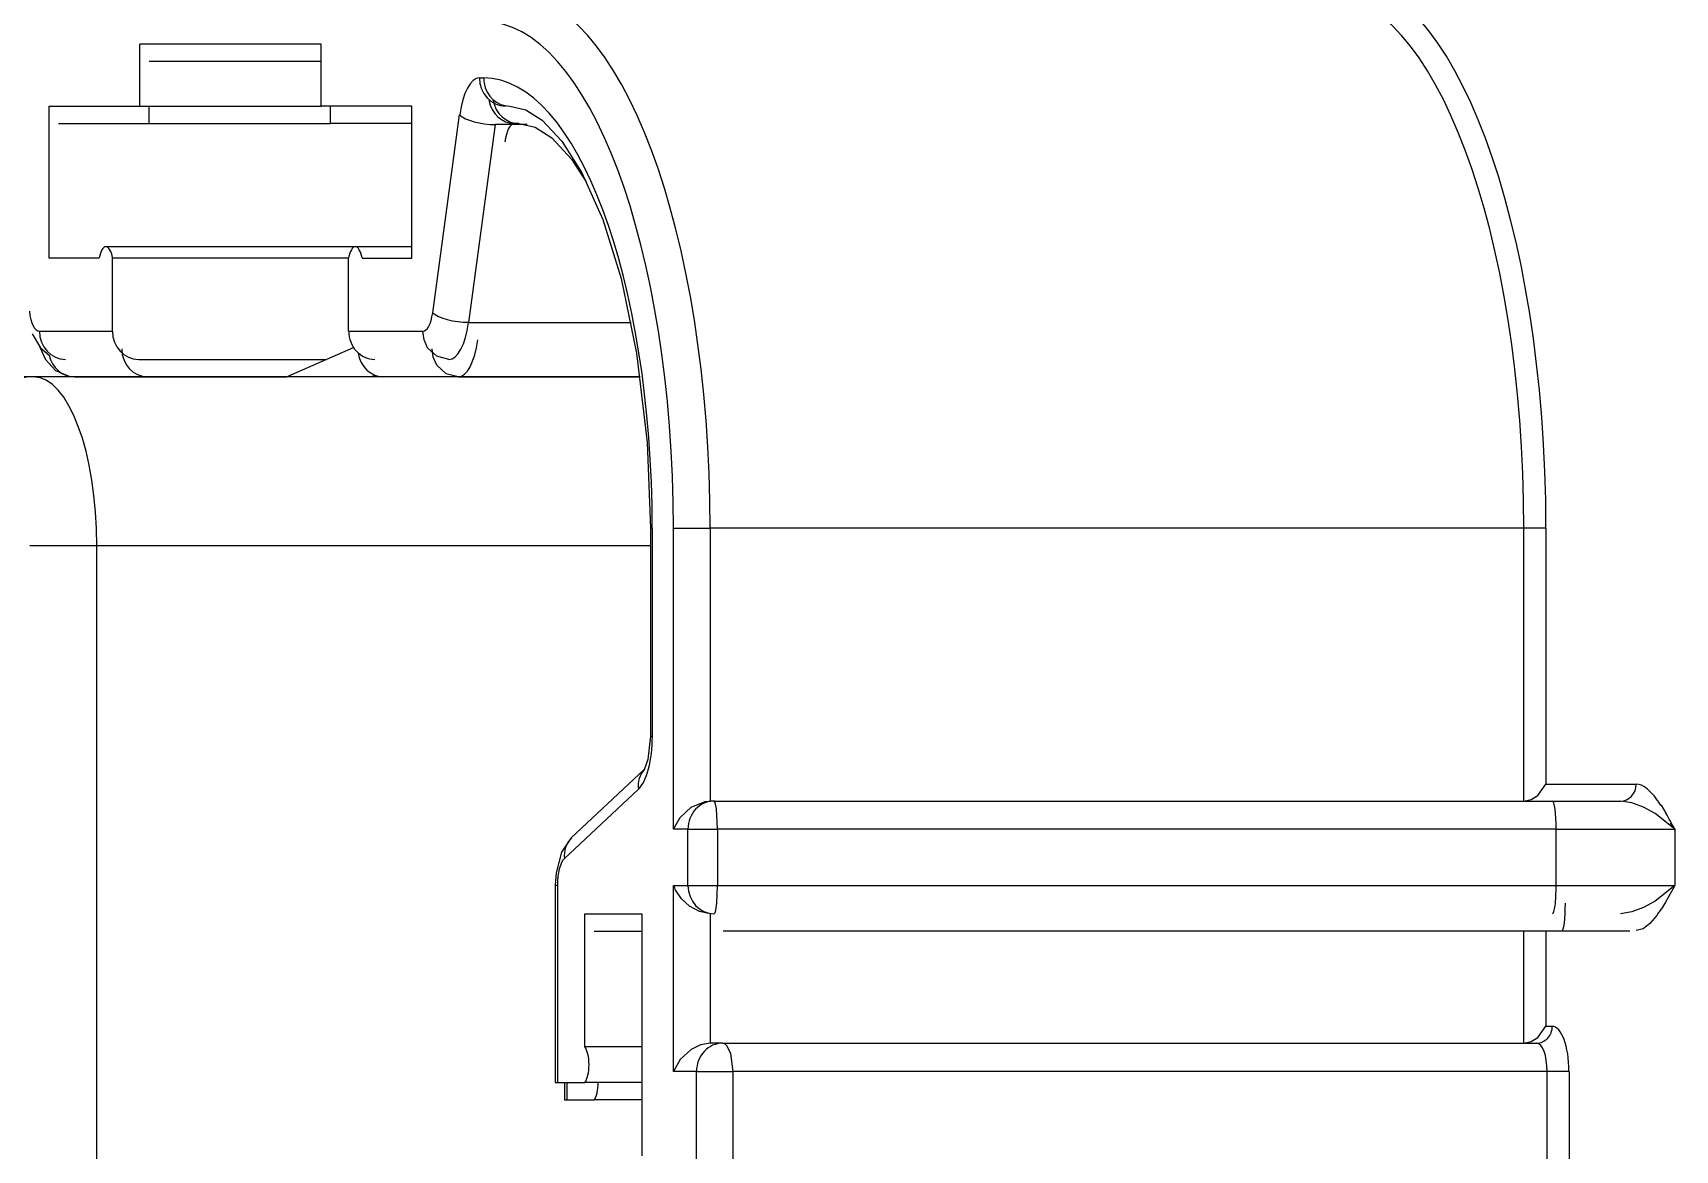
# Model space of a CAD drawing. Header units: inches. Extents: x 47316 to 59086, y 3141 to 11743.
# Drawn here: x 51913.79 to 51925.5, y 9013.1 to 9021.08 of the extents above; entities that cross this region are included whole.
import ezdxf

# ---------------------------------------------------------------- set-up
doc = ezdxf.new("R2010")
doc.units = ezdxf.units.IN
doc.header["$MEASUREMENT"] = 0
doc.layers.add('___SHELL', color=7, linetype='Continuous')

msp = doc.modelspace()

# ---------------------------------------------------------------- linework, layer by layer
at = {"layer": '___SHELL', "color": 0, "linetype": 'ByBlock', "lineweight": -2, "ltscale": 0.080539}
for p, q in [((51915.844, 9020.996), (51914.55, 9020.996)), ((51914.55, 9020.554), (51915.844, 9020.554))]:
    msp.add_line(p, q, dxfattribs=at)
at = {"layer": '___SHELL', "color": 0, "linetype": 'ByBlock', "lineweight": -2, "ltscale": 0.027499}
msp.add_line((51914.55, 9020.554), (51914.55, 9020.996), dxfattribs=at)
at = {"layer": '___SHELL', "color": 0, "linetype": 'ByBlock', "lineweight": -2, "ltscale": 0.027502}
msp.add_line((51915.844, 9020.554), (51915.844, 9020.996), dxfattribs=at)
at = {"layer": '___SHELL', "color": 0, "linetype": 'ByBlock', "lineweight": -2, "ltscale": 0.076459}
msp.add_line((51915.844, 9020.872), (51914.615, 9020.872), dxfattribs=at)
at = {"layer": '___SHELL', "color": 0, "linetype": 'ByBlock', "lineweight": -2, "ltscale": 0.001862}
for p, q in [((51916.973, 9020.755), (51917.002, 9020.755)), ((51917.254, 9020.43), (51917.224, 9020.43))]:
    msp.add_line(p, q, dxfattribs=at)
at = {"layer": '___SHELL', "color": 0, "linetype": 'ByBlock', "lineweight": -2, "ltscale": 0.067502}
msp.add_line((51913.903, 9019.47), (51913.903, 9020.554), dxfattribs=at)
at = {"layer": '___SHELL', "color": 0, "linetype": 'ByBlock', "lineweight": -2, "ltscale": 0.040268}
for p, q in [((51913.903, 9020.554), (51914.55, 9020.554)), ((51913.968, 9020.43), (51914.615, 9020.43))]:
    msp.add_line(p, q, dxfattribs=at)
at = {"layer": '___SHELL', "color": 0, "linetype": 'ByBlock', "lineweight": -2, "ltscale": 0.007736}
for p, q in [((51914.615, 9020.43), (51914.615, 9020.554)), ((51915.909, 9020.43), (51915.909, 9020.554))]:
    msp.add_line(p, q, dxfattribs=at)
at = {"layer": '___SHELL', "color": 0, "linetype": 'ByBlock', "lineweight": -2, "ltscale": 0.040271}
msp.add_line((51916.491, 9020.554), (51915.844, 9020.554), dxfattribs=at)
at = {"layer": '___SHELL', "color": 0, "linetype": 'ByBlock', "lineweight": -2, "ltscale": 0.067499}
msp.add_line((51916.491, 9019.47), (51916.491, 9020.554), dxfattribs=at)
at = {"layer": '___SHELL', "color": 0, "linetype": 'ByBlock', "lineweight": -2}
for p, q in [((51917.189, 9020.554), (51917.304, 9020.528)), ((51917.304, 9020.528), (51917.42, 9020.454)), ((51917.254, 9020.43), (51917.371, 9020.403)), ((51917.371, 9020.403), (51917.488, 9020.328)), ((51917.42, 9020.454), (51917.56, 9020.304)), ((51917.488, 9020.328), (51917.629, 9020.176)), ((51917.56, 9020.304), (51917.703, 9020.077)), ((51917.629, 9020.176), (51917.735, 9020.013)), ((51917.703, 9020.077), (51917.852, 9019.744)), ((51917.852, 9019.744), (51917.983, 9019.324)), ((51917.983, 9019.324), (51918.094, 9018.792)), ((51913.781, 9018.928), (51913.841, 9018.828)), ((51916.577, 9018.886), (51916.568, 9018.948)), ((51916.603, 9018.83), (51916.577, 9018.886)), ((51913.835, 9018.835), (51913.876, 9018.745)), ((51913.841, 9018.828), (51913.903, 9018.778)), ((51913.876, 9018.745), (51913.948, 9018.667)), ((51916.669, 9018.769), (51916.603, 9018.83)), ((51916.643, 9018.762), (51916.634, 9018.823)), ((51916.669, 9018.706), (51916.643, 9018.762)), ((51916.754, 9018.747), (51916.669, 9018.769)), ((51918.094, 9018.792), (51918.169, 9018.154)), ((51913.948, 9018.667), (51914.05, 9018.625)), ((51914.05, 9018.625), (51914.084, 9018.622)), ((51916.735, 9018.644), (51916.669, 9018.706)), ((51916.82, 9018.622), (51916.735, 9018.644)), ((51913.791, 9018.622), (51904.16, 9018.622)), ((51918.169, 9018.154), (51918.192, 9017.542)), ((51914.242, 8969.617), (51914.242, 9017.417)), ((51918.192, 9016.058), (51918.174, 9015.892)), ((51918.174, 9015.892), (51918.148, 9015.819)), ((51924.524, 9015.635), (51924.582, 9015.716)), ((51918.484, 9015.551), (51918.584, 9015.592)), ((51918.584, 9015.592), (51918.618, 9015.595)), ((51918.649, 9015.594), (51918.647, 9015.595)), ((51918.647, 9015.595), (51918.647, 9015.595)), ((51918.651, 9015.592), (51918.649, 9015.594)), ((51918.654, 9015.586), (51918.651, 9015.592)), ((51918.664, 9015.541), (51918.654, 9015.586)), ((51924.425, 9015.595), (51924.477, 9015.607)), ((51924.477, 9015.607), (51924.524, 9015.635)), ((51925.196, 9015.584), (51925.115, 9015.595)), ((51925.279, 9015.552), (51925.196, 9015.584)), ((51918.357, 9015.395), (51918.406, 9015.479)), ((51918.406, 9015.479), (51918.484, 9015.551)), ((51918.672, 9015.395), (51918.664, 9015.541)), ((51925.361, 9015.507), (51925.279, 9015.552)), ((51925.503, 9015.395), (51925.361, 9015.507)), ((51917.559, 9015.232), (51917.52, 9015.084)), ((51917.628, 9015.332), (51917.559, 9015.232)), ((51917.52, 9015.084), (51917.514, 9014.996)), ((51918.666, 9014.866), (51918.672, 9014.993)), ((51925.503, 9014.993), (51925.361, 9014.881)), ((51918.415, 9014.897), (51918.373, 9014.958)), ((51918.472, 9014.845), (51918.415, 9014.897)), ((51925.361, 9014.881), (51925.279, 9014.835)), ((51918.543, 9014.807), (51918.472, 9014.845)), ((51918.618, 9014.792), (51918.543, 9014.807)), ((51918.647, 9014.792), (51918.648, 9014.792)), ((51918.648, 9014.792), (51918.651, 9014.795)), ((51918.651, 9014.795), (51918.654, 9014.8)), ((51918.654, 9014.8), (51918.659, 9014.818)), ((51918.659, 9014.818), (51918.666, 9014.866)), ((51925.196, 9014.804), (51925.115, 9014.792)), ((51925.279, 9014.835), (51925.196, 9014.804)), ((51925.373, 9014.778), (51925.325, 9014.722)), ((51925.276, 9014.685), (51925.227, 9014.672)), ((51925.325, 9014.722), (51925.276, 9014.685)), ((51924.524, 9013.908), (51924.582, 9013.989)), ((51918.484, 9013.824), (51918.406, 9013.752)), ((51918.549, 9013.856), (51918.484, 9013.824)), ((51918.618, 9013.868), (51918.549, 9013.856)), ((51918.72, 9013.866), (51918.708, 9013.868)), ((51918.739, 9013.85), (51918.72, 9013.866)), ((51918.766, 9013.795), (51918.739, 9013.85)), ((51924.425, 9013.868), (51924.477, 9013.88)), ((51924.477, 9013.88), (51924.524, 9013.908)), ((51918.406, 9013.752), (51918.357, 9013.667)), ((51918.784, 9013.667), (51918.766, 9013.795))]:
    msp.add_line(p, q, dxfattribs=at)
at = {"layer": '___SHELL', "color": 0, "linetype": 'ByBlock', "lineweight": -2, "ltscale": 0.080542}
msp.add_line((51914.615, 9020.43), (51915.909, 9020.43), dxfattribs=at)
at = {"layer": '___SHELL', "color": 0, "linetype": 'ByBlock', "lineweight": -2, "ltscale": 0.036188}
msp.add_line((51916.491, 9020.43), (51915.909, 9020.43), dxfattribs=at)
at = {"layer": '___SHELL', "color": 0, "linetype": 'ByBlock', "lineweight": -2, "ltscale": 0.088646}
for p, q in [((51916.639, 9019.08), (51916.831, 9020.491)), ((51916.896, 9019.011), (51917.088, 9020.422))]:
    msp.add_line(p, q, dxfattribs=at)
at = {"layer": '___SHELL', "color": 0, "linetype": 'ByBlock', "lineweight": -2, "ltscale": 0.01395}
msp.add_line((51917.312, 9020.422), (51917.088, 9020.422), dxfattribs=at)
at = {"layer": '___SHELL', "color": 0, "linetype": 'ByBlock', "lineweight": -2, "ltscale": 0.022171}
for p, q in [((51914.259, 9019.47), (51913.903, 9019.47)), ((51916.135, 9019.47), (51916.491, 9019.47))]:
    msp.add_line(p, q, dxfattribs=at)
at = {"layer": '___SHELL', "color": 0, "linetype": 'ByBlock', "lineweight": -2, "ltscale": 0.110776}
msp.add_line((51916.086, 9019.55), (51914.307, 9019.55), dxfattribs=at)
at = {"layer": '___SHELL', "color": 0, "linetype": 'ByBlock', "lineweight": -2, "ltscale": 0.032501}
for p, q in [((51914.354, 9018.948), (51914.354, 9019.47)), ((51916.039, 9018.948), (51916.039, 9019.47))]:
    msp.add_line(p, q, dxfattribs=at)
at = {"layer": '___SHELL', "color": 0, "linetype": 'ByBlock', "lineweight": -2, "ltscale": 0.104889}
msp.add_line((51916.039, 9019.47), (51914.354, 9019.47), dxfattribs=at)
at = {"layer": '___SHELL', "color": 0, "linetype": 'ByBlock', "lineweight": -2, "ltscale": 0.025134}
msp.add_line((51916.491, 9019.55), (51916.087, 9019.55), dxfattribs=at)
at = {"layer": '___SHELL', "color": 0, "linetype": 'ByBlock', "lineweight": -2, "ltscale": 0.07215}
msp.add_line((51916.896, 9019.011), (51918.055, 9019.011), dxfattribs=at)
at = {"layer": '___SHELL', "color": 0, "linetype": 'ByBlock', "lineweight": -2, "ltscale": 0.032465}
for p, q in [((51913.833, 9018.948), (51914.354, 9018.948)), ((51914.084, 9018.622), (51914.606, 9018.622))]:
    msp.add_line(p, q, dxfattribs=at)
at = {"layer": '___SHELL', "color": 0, "linetype": 'ByBlock', "lineweight": -2, "ltscale": 0.032892}
for p, q in [((51916.039, 9018.948), (51916.568, 9018.948)), ((51916.82, 9018.622), (51916.291, 9018.622))]:
    msp.add_line(p, q, dxfattribs=at)
at = {"layer": '___SHELL', "color": 0, "linetype": 'ByBlock', "lineweight": -2, "ltscale": 0.083362}
msp.add_line((51914.54, 9018.747), (51915.88, 9018.747), dxfattribs=at)
at = {"layer": '___SHELL', "color": 0, "linetype": 'ByBlock', "lineweight": -2, "ltscale": 0.032537}
msp.add_line((51915.595, 9018.622), (51916.074, 9018.831), dxfattribs=at)
at = {"layer": '___SHELL', "color": 0, "linetype": 'ByBlock', "lineweight": -2, "ltscale": 0.001994}
msp.add_line((51916.196, 9018.622), (51916.226, 9018.635), dxfattribs=at)
at = {"layer": '___SHELL', "color": 0, "linetype": 'ByBlock', "lineweight": -2, "ltscale": 0.269431}
msp.add_line((51918.12, 9018.622), (51913.791, 9018.622), dxfattribs=at)
at = {"layer": '___SHELL', "color": 0, "linetype": 'ByBlock', "lineweight": -2, "ltscale": 0.06153}
msp.add_line((51914.606, 9018.622), (51915.595, 9018.622), dxfattribs=at)
at = {"layer": '___SHELL', "color": 0, "linetype": 'ByBlock', "lineweight": -2, "ltscale": 0.080905}
msp.add_line((51916.82, 9018.622), (51918.12, 9018.622), dxfattribs=at)
at = {"layer": '___SHELL', "color": 0, "linetype": 'ByBlock', "lineweight": -2, "ltscale": 0.000912476}
for p, q in [((51918.192, 9017.542), (51918.206, 9017.542)), ((51918.192, 9016.058), (51918.206, 9016.058))]:
    msp.add_line(p, q, dxfattribs=at)
at = {"layer": '___SHELL', "color": 0, "linetype": 'ByBlock', "lineweight": -2, "ltscale": 0.092316}
for p, q in [((51918.192, 9017.542), (51918.192, 9016.058)), ((51918.206, 9017.542), (51918.206, 9016.058))]:
    msp.add_line(p, q, dxfattribs=at)
at = {"layer": '___SHELL', "color": 0, "linetype": 'ByBlock', "lineweight": -2, "ltscale": 0.133636}
msp.add_line((51918.357, 9015.395), (51918.357, 9017.542), dxfattribs=at)
at = {"layer": '___SHELL', "color": 0, "linetype": 'ByBlock', "lineweight": -2, "ltscale": 0.016272}
for p, q in [((51918.357, 9017.542), (51918.618, 9017.542)), ((51918.522, 9013.667), (51918.784, 9013.667))]:
    msp.add_line(p, q, dxfattribs=at)
at = {"layer": '___SHELL', "color": 0, "linetype": 'ByBlock', "lineweight": -2, "ltscale": 0.121136}
for p, q in [((51918.618, 9017.542), (51918.618, 9015.595)), ((51924.425, 9015.595), (51924.425, 9017.542))]:
    msp.add_line(p, q, dxfattribs=at)
at = {"layer": '___SHELL', "color": 0, "linetype": 'ByBlock', "lineweight": -2, "ltscale": 0.361435}
for p, q in [((51924.425, 9017.542), (51918.618, 9017.542)), ((51918.708, 9013.868), (51924.516, 9013.868)), ((51924.591, 9013.667), (51918.784, 9013.667))]:
    msp.add_line(p, q, dxfattribs=at)
at = {"layer": '___SHELL', "color": 0, "linetype": 'ByBlock', "lineweight": -2, "ltscale": 0.009766}
msp.add_line((51924.582, 9017.542), (51924.425, 9017.542), dxfattribs=at)
at = {"layer": '___SHELL', "color": 0, "linetype": 'ByBlock', "lineweight": -2, "ltscale": 0.113635}
msp.add_line((51924.582, 9017.542), (51924.582, 9015.716), dxfattribs=at)
at = {"layer": '___SHELL', "color": 0, "linetype": 'ByBlock', "lineweight": -2, "ltscale": 0.029761}
msp.add_line((51914.242, 9017.417), (51913.764, 9017.417), dxfattribs=at)
at = {"layer": '___SHELL', "color": 0, "linetype": 'ByBlock', "lineweight": -2, "ltscale": 0.24581}
msp.add_line((51918.192, 9017.417), (51914.242, 9017.417), dxfattribs=at)
at = {"layer": '___SHELL', "color": 0, "linetype": 'ByBlock', "lineweight": -2, "ltscale": 0.044409}
msp.add_line((51918.149, 9015.82), (51917.628, 9015.332), dxfattribs=at)
at = {"layer": '___SHELL', "color": 0, "linetype": 'ByBlock', "lineweight": -2, "ltscale": 0.040106}
msp.add_line((51924.582, 9015.716), (51925.227, 9015.716), dxfattribs=at)
at = {"layer": '___SHELL', "color": 0, "linetype": 'ByBlock', "lineweight": -2, "ltscale": 0.044912}
msp.add_line((51918.106, 9015.679), (51917.579, 9015.186), dxfattribs=at)
at = {"layer": '___SHELL', "color": 0, "linetype": 'ByBlock', "lineweight": -2, "ltscale": 0.001776}
msp.add_line((51918.647, 9015.595), (51918.618, 9015.595), dxfattribs=at)
at = {"layer": '___SHELL', "color": 0, "linetype": 'ByBlock', "lineweight": -2, "ltscale": 0.372385}
for p, q in [((51918.647, 9015.595), (51924.63, 9015.595)), ((51924.655, 9015.395), (51918.672, 9015.395)), ((51918.672, 9014.993), (51924.655, 9014.993)), ((51924.696, 9014.668), (51918.712, 9014.668))]:
    msp.add_line(p, q, dxfattribs=at)
at = {"layer": '___SHELL', "color": 0, "linetype": 'ByBlock', "lineweight": -2, "ltscale": 0.030191}
msp.add_line((51924.63, 9015.595), (51925.115, 9015.595), dxfattribs=at)
at = {"layer": '___SHELL', "color": 0, "linetype": 'ByBlock', "lineweight": -2, "ltscale": 0.004136}
msp.add_line((51925.404, 9015.565), (51925.439, 9015.508), dxfattribs=at)
at = {"layer": '___SHELL', "color": 0, "linetype": 'ByBlock', "lineweight": -2, "ltscale": 0.006458}
for p, q in [((51918.46, 9015.395), (51918.357, 9015.395)), ((51918.357, 9014.993), (51918.46, 9014.993))]:
    msp.add_line(p, q, dxfattribs=at)
at = {"layer": '___SHELL', "color": 0, "linetype": 'ByBlock', "lineweight": -2, "ltscale": 0.025}
for p, q in [((51918.46, 9014.993), (51918.46, 9015.395)), ((51918.672, 9015.395), (51918.672, 9014.993)), ((51924.655, 9014.993), (51924.655, 9015.395)), ((51925.503, 9015.395), (51925.503, 9014.993))]:
    msp.add_line(p, q, dxfattribs=at)
at = {"layer": '___SHELL', "color": 0, "linetype": 'ByBlock', "lineweight": -2, "ltscale": 0.013181}
for p, q in [((51918.46, 9015.395), (51918.672, 9015.395)), ((51918.46, 9014.993), (51918.672, 9014.993))]:
    msp.add_line(p, q, dxfattribs=at)
at = {"layer": '___SHELL', "color": 0, "linetype": 'ByBlock', "lineweight": -2, "ltscale": 0.052722}
for p, q in [((51924.655, 9015.395), (51925.503, 9015.395)), ((51924.655, 9014.993), (51925.503, 9014.993))]:
    msp.add_line(p, q, dxfattribs=at)
at = {"layer": '___SHELL', "color": 0, "linetype": 'ByBlock', "lineweight": -2, "ltscale": 0.004137}
msp.add_line((51925.47, 9015.44), (51925.505, 9015.384), dxfattribs=at)
at = {"layer": '___SHELL', "color": 0, "linetype": 'ByBlock', "lineweight": -2, "ltscale": 0.000909424}
for p, q in [((51917.514, 9014.996), (51917.529, 9014.996)), ((51917.514, 9013.587), (51917.529, 9013.587)), ((51917.58, 9013.463), (51917.595, 9013.463))]:
    msp.add_line(p, q, dxfattribs=at)
at = {"layer": '___SHELL', "color": 0, "linetype": 'ByBlock', "lineweight": -2, "ltscale": 0.087711}
for p, q in [((51917.514, 9014.996), (51917.514, 9013.587)), ((51917.529, 9014.996), (51917.529, 9013.587))]:
    msp.add_line(p, q, dxfattribs=at)
at = {"layer": '___SHELL', "color": 0, "linetype": 'ByBlock', "lineweight": -2, "ltscale": 0.082498}
msp.add_line((51918.357, 9013.667), (51918.357, 9014.993), dxfattribs=at)
at = {"layer": '___SHELL', "color": 0, "linetype": 'ByBlock', "lineweight": -2, "ltscale": 0.005712}
msp.add_line((51925.503, 9014.993), (51925.458, 9014.912), dxfattribs=at)
at = {"layer": '___SHELL', "color": 0, "linetype": 'ByBlock', "lineweight": -2, "ltscale": 0.002787}
msp.add_line((51925.458, 9014.912), (51925.437, 9014.873), dxfattribs=at)
at = {"layer": '___SHELL', "color": 0, "linetype": 'ByBlock', "lineweight": -2, "ltscale": 0.059189}
msp.add_line((51917.725, 9013.841), (51917.725, 9014.792), dxfattribs=at)
at = {"layer": '___SHELL', "color": 0, "linetype": 'ByBlock', "lineweight": -2, "ltscale": 0.025284}
for p, q in [((51917.725, 9014.792), (51918.131, 9014.792)), ((51918.131, 9013.841), (51917.725, 9013.841)), ((51918.131, 9013.587), (51917.725, 9013.587))]:
    msp.add_line(p, q, dxfattribs=at)
at = {"layer": '___SHELL', "color": 0, "linetype": 'ByBlock', "lineweight": -2, "ltscale": 0.107498}
msp.add_line((51918.131, 9014.792), (51918.131, 9013.065), dxfattribs=at)
at = {"layer": '___SHELL', "color": 0, "linetype": 'ByBlock', "lineweight": -2, "ltscale": 0.057498}
msp.add_line((51918.618, 9014.792), (51918.618, 9013.868), dxfattribs=at)
at = {"layer": '___SHELL', "color": 0, "linetype": 'ByBlock', "lineweight": -2, "ltscale": 0.003385}
msp.add_line((51925.437, 9014.873), (51925.408, 9014.827), dxfattribs=at)
at = {"layer": '___SHELL', "color": 0, "linetype": 'ByBlock', "lineweight": -2, "ltscale": 0.021201}
for p, q in [((51917.79, 9014.668), (51918.131, 9014.668)), ((51918.131, 9013.463), (51917.79, 9013.463))]:
    msp.add_line(p, q, dxfattribs=at)
at = {"layer": '___SHELL', "color": 0, "linetype": 'ByBlock', "lineweight": -2, "ltscale": 0.049762}
msp.add_line((51924.425, 9013.868), (51924.425, 9014.668), dxfattribs=at)
at = {"layer": '___SHELL', "color": 0, "linetype": 'ByBlock', "lineweight": -2, "ltscale": 0.042499}
msp.add_line((51924.582, 9014.671), (51924.582, 9013.989), dxfattribs=at)
at = {"layer": '___SHELL', "color": 0, "linetype": 'ByBlock', "lineweight": -2, "ltscale": 0.030194}
msp.add_line((51925.181, 9014.668), (51924.696, 9014.668), dxfattribs=at)
at = {"layer": '___SHELL', "color": 0, "linetype": 'ByBlock', "lineweight": -2, "ltscale": 0.002808}
msp.add_line((51924.582, 9013.989), (51924.627, 9013.989), dxfattribs=at)
at = {"layer": '___SHELL', "color": 0, "linetype": 'ByBlock', "lineweight": -2, "ltscale": 0.005621}
msp.add_line((51918.708, 9013.868), (51918.618, 9013.868), dxfattribs=at)
at = {"layer": '___SHELL', "color": 0, "linetype": 'ByBlock', "lineweight": -2, "ltscale": 0.012177}
for p, q in [((51917.529, 9013.587), (51917.725, 9013.587)), ((51917.595, 9013.463), (51917.79, 9013.463))]:
    msp.add_line(p, q, dxfattribs=at)
at = {"layer": '___SHELL', "color": 0, "linetype": 'ByBlock', "lineweight": -2, "ltscale": 0.007739}
for p, q in [((51917.58, 9013.587), (51917.58, 9013.463)), ((51917.595, 9013.587), (51917.595, 9013.463))]:
    msp.add_line(p, q, dxfattribs=at)
at = {"layer": '___SHELL', "color": 0, "linetype": 'ByBlock', "lineweight": -2, "ltscale": 0.010303}
msp.add_line((51918.522, 9013.667), (51918.357, 9013.667), dxfattribs=at)
at = {"layer": '___SHELL', "color": 0, "linetype": 'ByBlock', "lineweight": -2, "ltscale": 0.290002}
msp.add_line((51918.522, 9009.008), (51918.522, 9013.667), dxfattribs=at)
at = {"layer": '___SHELL', "color": 0, "linetype": 'ByBlock', "lineweight": -2, "ltscale": 0.289999}
for p, q in [((51918.784, 9009.008), (51918.784, 9013.667)), ((51924.591, 9009.008), (51924.591, 9013.667)), ((51924.748, 9013.667), (51924.748, 9009.008))]:
    msp.add_line(p, q, dxfattribs=at)
at = {"layer": '___SHELL', "color": 0, "linetype": 'ByBlock', "lineweight": -2, "ltscale": 0.009763}
msp.add_line((51924.748, 9013.667), (51924.591, 9013.667), dxfattribs=at)
at = {"layer": '___SHELL', "color": 0, "linetype": 'ByBlock', "lineweight": -2}
for centre, radius, start, end in [((51925.222, 9015.601), 0.115, 49.7426, 87.7816), ((51925.019, 9015.348), 0.44, 36.5437, 50.8841), ((51924.699, 9015.109), 0.839, 32.8357, 36.5999), ((51921.361, 9013.157), 4.707, 28.3837, 29.9653), ((51917.746, 9015.212), 0.168, 134.4299, 189.1187), ((51918.622, 9015.093), 0.284, 200.6412, 208.3754), ((51924.533, 9015.409), 1.051, 323.0805, 326.3875)]:
    msp.add_arc(centre, radius, start, end, dxfattribs=at)
for centre, major_axis, ratio, start_param, end_param in [((51923.108, 9017.542), (0, -3.937), 0.374602, 1.570802, 3.141598), ((51917.189, 9017.542), (0, 3.816), 0.374602, 4.712395, 6.283191), ((51922.996, 9017.542), (0, -3.816), 0.374602, 1.570802, 3.141598), ((51917.002, 9017.542), (0, 3.615), 0.374602, 4.712395, 6.283191), ((51916.973, 9020.353), (0, 0.402), 0.374602, 0.000006, 1.221542), ((51917.159, 9020.755), (0, -0.201), 0.927186, 4.712375, 6.283171), ((51917.002, 9017.542), (0, 3.213), 0.374602, 4.712395, 6.283191), ((51917.189, 9020.755), (0, 0.201), 0.927186, 1.570782, 1.745217), ((51917.189, 9020.755), (0, -0.201), 0.927186, 4.886809, 6.283171), ((51917.224, 9020.631), (0, -0.201), 0.927184, 4.886824, 6.283185), ((51917.254, 9020.631), (0, -0.201), 0.927184, 4.886824, 6.283185), ((51917.017, 9020.491), (-0.199, 0.027), 0.31728, 0.406081, 1.976877), ((51917.224, 9020.229), (0, 0.201), 0.374607, 0, 1.221537), ((51914.307, 9019.41), (0, 0.141), 0.374602, 0.000006, 1.127891), ((51914.307, 9019.41), (0, 0.141), 0.374602, 5.155306, 6.283191), ((51916.087, 9019.41), (0, 0.141), 0.374602, 0.000006, 1.127891), ((51916.087, 9019.41), (0, 0.141), 0.374602, 5.155306, 6.283191), ((51913.833, 9019.148), (0, 0.201), 0.374602, 1.864048, 3.141598), ((51916.568, 9019.148), (0, 0.201), 0.374602, 3.141598, 4.363135), ((51916.825, 9019.08), (-0.199, 0.027), 0.31728, 0.406081, 1.976877), ((51916.754, 9019.148), (0, 0.402), 0.374602, 3.141598, 4.363135), ((51914.019, 9018.948), (0, -0.201), 0.927186, 4.712375, 6.283171), ((51914.54, 9018.948), (0, -0.201), 0.927186, 4.712375, 6.283171), ((51916.226, 9018.948), (0, 0.201), 0.927186, 1.570782, 3.141579), ((51916.82, 9019.024), (0, 0.402), 0.374607, 3.141593, 4.363129), ((51914.084, 9018.823), (0, -0.201), 0.927184, 4.940504, 6.283185), ((51914.606, 9018.823), (0, -0.201), 0.927184, 4.712389, 6.283185), ((51916.291, 9018.823), (0, 0.201), 0.927184, 1.724114, 3.141593), ((51913.791, 9018.221), (0, -0.402), 0.927184, 3.141593, 4.479521), ((51913.791, 9017.417), (0, 1.205), 0.374607, 4.712389, 6.283185), ((51918.056, 9016.058), (0, 0.402), 0.374602, 3.47957, 4.712395), ((51918.292, 9015.679), (-0.137, 0.146), 0.874732, 0.050754, 0.883561), ((51925.115, 9015.716), (0, 0.121), 0.927186, 3.141579, 4.712375), ((51918.647, 9015.395), (0, 0.201), 0.927186, 6.283171, 7.853968), ((51924.63, 9015.395), (0, -0.201), 0.127247, 1.570802, 3.141598), ((51917.604, 9014.996), (0, 0.201), 0.374602, 0.337977, 1.570802), ((51918.647, 9014.993), (0, -0.201), 0.927186, 4.712375, 6.283171), ((51924.63, 9014.993), (0, -0.201), 0.127247, 0.000005, 1.570802), ((51924.696, 9014.868), (0, -0.201), 0.127252, 0, 1.570796), ((51924.516, 9013.989), (0, -0.121), 0.927186, 6.283171, 7.853968), ((51924.627, 9013.667), (0, -0.321), 0.374602, 1.570802, 3.141598), ((51917.702, 9013.714), (0, 0.141), 0.374602, 3.584509, 5.84028), ((51918.708, 9013.667), (0, 0.201), 0.927186, 6.283171, 7.853968), ((51924.516, 9013.667), (0, -0.201), 0.374602, 1.570802, 3.141598), ((51917.768, 9013.59), (0, 0.141), 0.374607, 3.584504, 4.693056)]:
    msp.add_ellipse(centre, major_axis=major_axis, ratio=ratio, start_param=start_param, end_param=end_param, dxfattribs=at)

doc.saveas('drawing.dxf')
